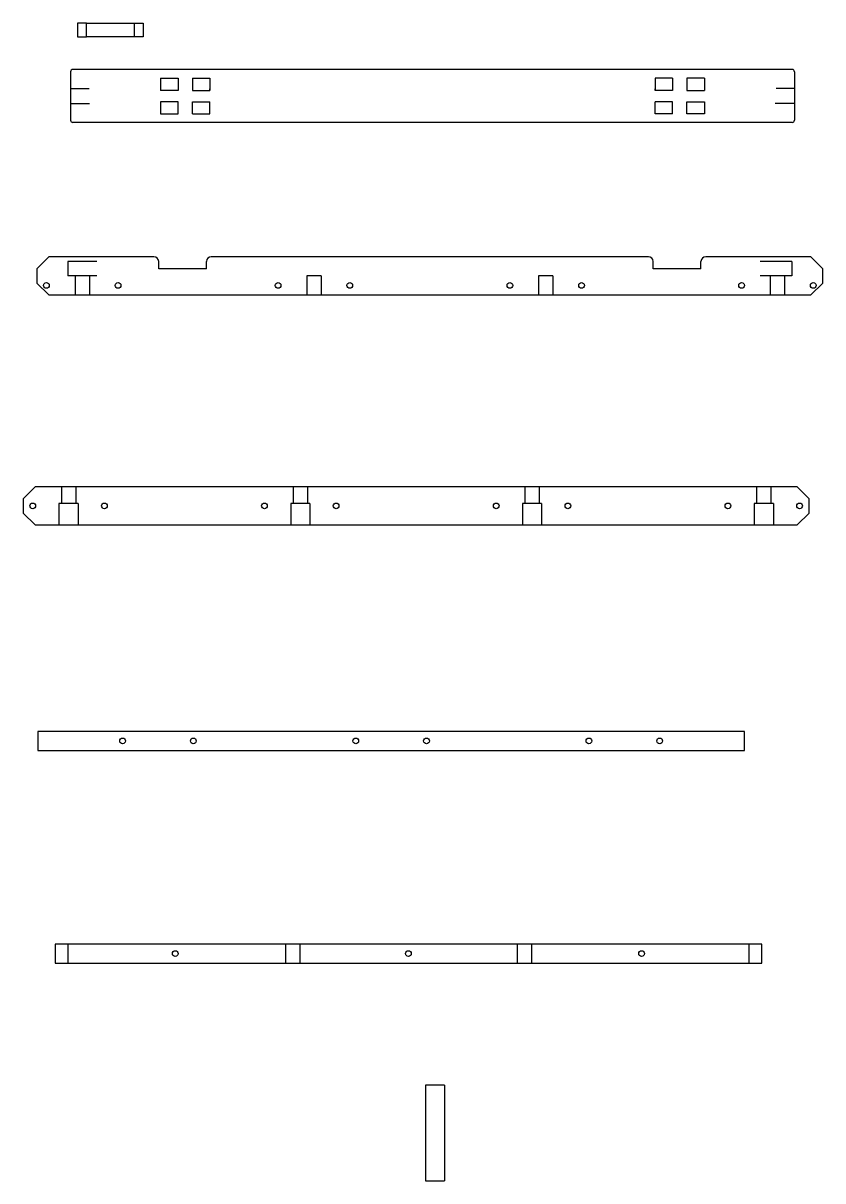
# Model space of a CAD drawing. Extents: x 0 to 5132, y -1284 to 1139.
# Drawn here: x 3458 to 5132, y -1284 to 1139 of the extents above; entities that cross this region are included whole.
import ezdxf

# ---------------------------------------------------------------- set-up
doc = ezdxf.new("R2010")
doc.units = 0
doc.layers.get('0').update_dxf_attribs({"linetype": 'CONTINUOUS'})
doc.layers.add('MARCADO', color=6, linetype='CONTINUOUS')

msp = doc.modelspace()

# ---------------------------------------------------------------- linework, layer by layer
for p, q in [((3590.425, 1138.88), (3571.425, 1138.88)), ((3571.425, 1138.88), (3571.425, 1110.38)), ((3590.425, 1110.38), (3590.425, 1138.88)), ((3590.425, 1138.88), (3689.925, 1138.88)), ((3689.925, 1138.88), (3689.925, 1110.38)), ((3689.925, 1138.88), (3708.925, 1138.88)), ((3708.925, 1138.88), (3708.925, 1110.38)), ((3571.425, 1110.38), (3590.425, 1110.38)), ((3689.925, 1110.38), (3590.425, 1110.38)), ((3708.925, 1110.38), (3689.925, 1110.38)), ((3745.714, 1023.432), (3745.714, 997.932)), ((3745.714, 1023.432), (3782.214, 1023.432)), ((3782.214, 1023.432), (3782.214, 997.932)), ((3812.214, 1023.432), (3812.214, 997.932)), ((3812.214, 1023.432), (3848.714, 1023.432)), ((3848.714, 1023.432), (3848.714, 997.932)), ((4817.214, 1023.432), (4780.714, 1023.432)), ((4780.714, 1023.432), (4780.714, 997.932)), ((4817.214, 1023.432), (4817.214, 997.932)), ((4883.714, 1023.432), (4847.214, 1023.432)), ((4847.214, 1023.432), (4847.214, 997.932)), ((4883.714, 1023.432), (4883.714, 997.932)), ((3557.214, 1001.932), (3595.756, 1001.932)), ((3782.214, 997.932), (3745.714, 997.932)), ((3812.214, 997.932), (3848.714, 997.932)), ((4817.214, 997.932), (4780.714, 997.932)), ((4847.214, 997.932), (4883.714, 997.932)), ((5072.214, 1001.932), (5034.195, 1001.932)), ((3557.214, 970.932), (3596.515, 970.932)), ((3782.214, 974.432), (3745.714, 974.432)), ((3745.714, 974.432), (3745.714, 948.932)), ((3782.214, 948.932), (3782.214, 974.432)), ((3812.214, 948.932), (3812.214, 974.432)), ((3812.214, 974.432), (3848.714, 974.432)), ((3848.714, 948.932), (3848.714, 974.432)), ((4780.714, 948.932), (4780.714, 974.432)), ((4817.214, 974.432), (4780.714, 974.432)), ((4817.214, 948.932), (4817.214, 974.432)), ((4847.214, 948.932), (4847.214, 974.432)), ((4847.214, 974.432), (4883.714, 974.432)), ((4883.714, 974.432), (4883.714, 948.932)), ((5072.214, 970.932), (5031.745, 970.932)), ((3745.714, 948.932), (3782.214, 948.932)), ((3812.214, 948.932), (3848.714, 948.932)), ((4817.214, 948.932), (4780.714, 948.932)), ((4883.714, 948.932), (4847.214, 948.932))]:
    msp.add_line(p, q)
at = {"color": 7, "linetype": 'Continuous'}
for p, q in [((3848.714, 997.932), (3848.714, 1001.432)), ((4780.714, 997.932), (4780.714, 1001.432)), ((3511.54, 649.906), (3486.54, 624.906)), ((3731.54, 649.906), (3511.54, 649.906)), ((3741.54, 624.906), (3741.54, 639.906)), ((3841.54, 624.906), (3841.54, 639.906)), ((4766.54, 649.906), (3851.54, 649.906)), ((4776.54, 624.906), (4776.54, 639.906)), ((4876.54, 624.906), (4876.54, 639.906)), ((5106.54, 649.906), (4886.54, 649.906)), ((5131.54, 624.906), (5106.54, 649.906)), ((3486.54, 624.906), (3486.54, 594.906)), ((3841.54, 624.906), (3741.54, 624.906)), ((4876.54, 624.906), (4776.54, 624.906)), ((5131.54, 594.906), (5131.54, 624.906)), ((3486.54, 594.906), (3511.54, 569.906)), ((5106.54, 569.906), (5131.54, 594.906)), ((3511.54, 569.906), (5106.54, 569.906)), ((3482.943, 168.432), (3457.943, 143.432)), ((5077.943, 168.432), (3482.943, 168.432)), ((5102.943, 143.432), (5077.943, 168.432)), ((3457.943, 143.432), (3457.943, 113.432)), ((5102.943, 113.432), (5102.943, 143.432)), ((3457.943, 113.432), (3482.943, 88.432)), ((5077.943, 88.432), (5102.943, 113.432)), ((3482.943, 88.432), (5077.943, 88.432)), ((3488.586, -343.545), (3488.586, -383.545)), ((4967.586, -343.545), (3488.586, -343.545)), ((4967.586, -383.545), (4967.586, -343.545)), ((3488.586, -383.545), (4967.586, -383.545)), ((3524.735, -788.823), (3524.735, -828.823)), ((5003.735, -788.823), (3524.735, -788.823)), ((5003.735, -828.823), (5003.735, -788.823)), ((3524.735, -828.823), (5003.735, -828.823)), ((4300.021, -1084.482), (4300.021, -1284.482)), ((4340.021, -1084.482), (4300.021, -1084.482)), ((4340.021, -1084.482), (4340.021, -1284.482)), ((4300.021, -1284.482), (4340.021, -1284.482))]:
    msp.add_line(p, q, dxfattribs=at)
for centre in [(3506.54, 589.906), (3656.54, 589.906), (3991.54, 589.906), (4141.54, 589.906), (4476.54, 589.906), (4626.54, 589.906), (4961.54, 589.906), (5111.54, 589.906), (3477.943, 128.432), (3627.943, 128.432), (3962.943, 128.432), (4112.943, 128.432), (4447.943, 128.432), (4597.943, 128.432), (4932.943, 128.432), (5082.943, 128.432), (3666.086, -363.545), (3814.086, -363.545), (4154.086, -363.545), (4302.086, -363.545), (4642.086, -363.545), (4790.086, -363.545), (3776.235, -808.823), (4264.235, -808.823), (4752.235, -808.823)]:
    msp.add_circle(centre, 6, dxfattribs=at)
for centre, start, end in [((3731.54, 639.906), 0, 90), ((3851.54, 639.906), 90, 180), ((4766.54, 639.906), 0, 90), ((4886.54, 639.906), 90, 180)]:
    msp.add_arc(centre, 10, start, end, dxfattribs=at)
at = {"layer": 'MARCADO', "linetype": 'Continuous'}
for p, q in [((3557.214, 1036.932), (3557.214, 935.932)), ((5067.214, 1041.932), (3562.214, 1041.932)), ((5072.214, 1036.932), (5072.214, 935.932)), ((5067.214, 930.932), (3562.214, 930.932)), ((3551.54, 639.906), (3551.54, 609.906)), ((3612.164, 639.906), (3551.54, 639.906)), ((5066.54, 639.906), (5000.289, 639.906)), ((5066.54, 639.906), (5066.54, 609.906)), ((3612.164, 609.906), (3551.54, 609.906)), ((3566.54, 609.906), (3566.54, 569.906)), ((3596.54, 609.906), (3596.54, 569.906)), ((4051.54, 609.906), (4051.54, 569.906)), ((4081.54, 609.906), (4051.54, 609.906)), ((4081.54, 609.906), (4081.54, 569.906)), ((4536.54, 609.906), (4536.54, 569.906)), ((4566.54, 609.906), (4536.54, 609.906)), ((4566.54, 609.906), (4566.54, 569.906)), ((5066.54, 609.906), (5000.289, 609.906)), ((5021.54, 609.906), (5021.54, 569.906)), ((5051.54, 609.906), (5051.54, 569.906)), ((3537.943, 168.432), (3537.943, 133.432)), ((3567.943, 168.432), (3567.943, 133.432)), ((4022.943, 168.432), (4022.943, 133.432)), ((4052.943, 168.432), (4052.943, 133.432)), ((4507.943, 168.432), (4507.943, 133.432)), ((4537.943, 168.432), (4537.943, 133.432)), ((4992.943, 168.432), (4992.943, 133.432)), ((5022.943, 168.432), (5022.943, 133.432)), ((3532.943, 133.432), (3532.943, 88.432)), ((3572.943, 133.432), (3532.943, 133.432)), ((3572.943, 133.432), (3572.943, 88.432)), ((4017.943, 133.432), (4017.943, 88.432)), ((4057.943, 133.432), (4017.943, 133.432)), ((4057.943, 133.432), (4057.943, 88.432)), ((4502.943, 133.432), (4502.943, 88.432)), ((4542.943, 133.432), (4502.943, 133.432)), ((4542.943, 133.432), (4542.943, 88.432)), ((4987.943, 133.432), (4987.943, 88.432)), ((5027.943, 133.432), (4987.943, 133.432)), ((5027.943, 133.432), (5027.943, 88.432)), ((3551.735, -788.823), (3551.735, -828.823)), ((4006.735, -788.823), (4006.735, -828.823)), ((4036.735, -788.823), (4036.735, -828.823)), ((4491.735, -788.823), (4491.735, -828.823)), ((4521.735, -788.823), (4521.735, -828.823)), ((4976.735, -788.823), (4976.735, -828.823))]:
    msp.add_line(p, q, dxfattribs=at)
for centre, start, end in [((3562.214, 1036.932), 90, 180), ((5067.214, 1036.932), 0, 90), ((3562.214, 935.932), 180, 270), ((5067.214, 935.932), 270, 0)]:
    msp.add_arc(centre, 5, start, end, dxfattribs=at)

doc.saveas('drawing.dxf')
